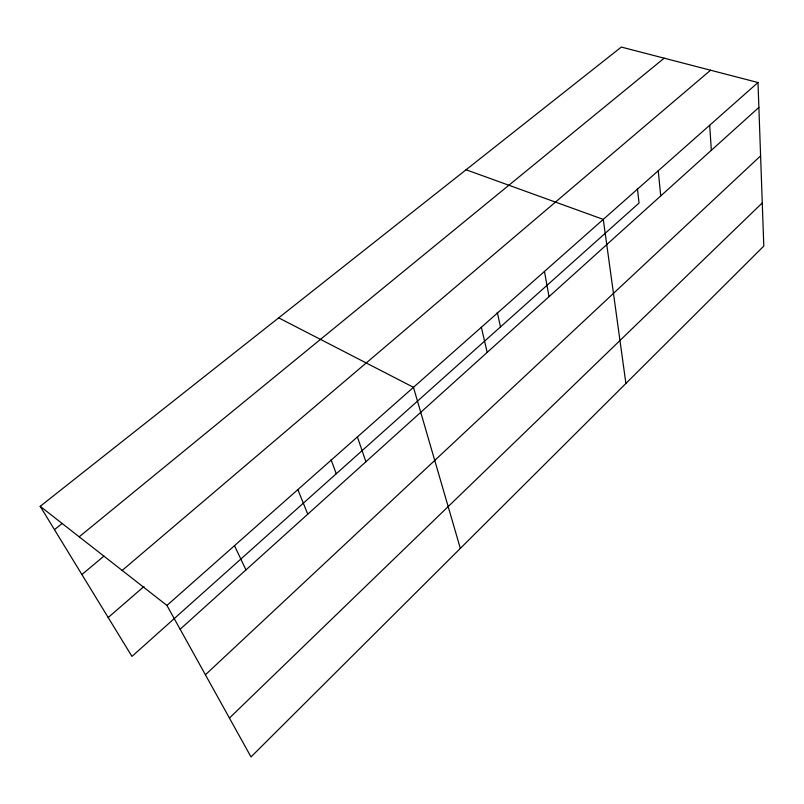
<?xml version="1.0" encoding="UTF-8"?>
<svg xmlns="http://www.w3.org/2000/svg" width="804" height="804" viewBox="0 0 804 804"><rect width="100%" height="100%" fill="white"/><g stroke="black" fill="none" stroke-linecap="round" stroke-linejoin="round"><path stroke-width="1.21" d="M229.431 718.052L762.262 202.94M205.412 674.777L760.594 155.875M180.146 629.251L758.875 107.434M757.991 82.521L763.8 246.074L251.009 756.936L166.93 605.442L757.991 82.521L621.321 47.064L40.2 506.319L131.957 656.406L639.059 203.03L637.401 188.437M108.188 617.522L143.996 586.498M122.168 570.428L710.585 70.219M81.907 574.538L103.917 556.127M79.184 536.811L664.174 58.179M54.471 529.655L62.25 523.384M466.069 169.765L603.271 219.391L625.894 383.458M278.676 317.851L413.467 387.317L460.33 548.398M40.2 506.319L166.93 605.442M234.487 545.675L245.954 569.905M297.852 489.606L307.761 514.178M331.087 459.777L336.253 473.757M357.398 436.924L365.921 461.747M481.345 327.268L487.184 352.403M497.274 312.324L500.47 326.937M544.459 271.43L549.031 296.636M658.235 170.77L660.737 195.925M709.691 125.243L711.339 150.298"/></g></svg>
